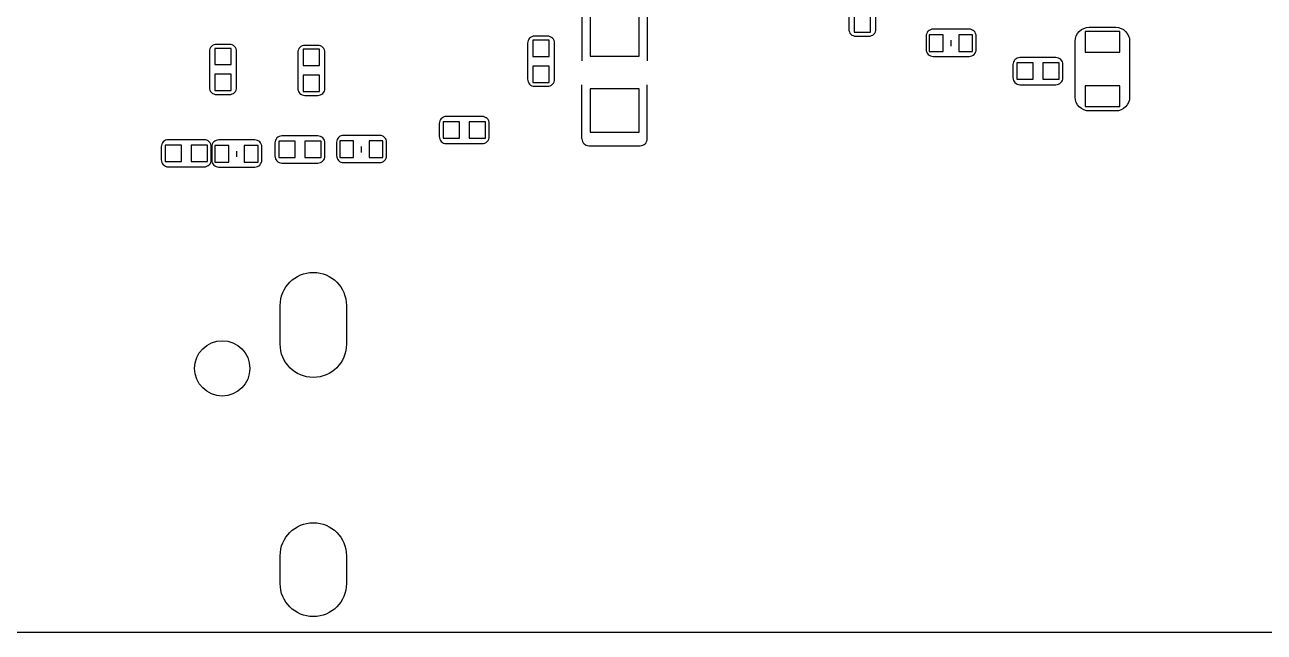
# Model space of a CAD drawing. Extents: x -44.4 to 20.6, y -3.9 to 26.1.
# Drawn here: x -31.86 to -9.07, y -3.94 to 7.23 of the extents above; entities that cross this region are included whole.
import ezdxf

# ---------------------------------------------------------------- set-up
doc = ezdxf.new("R2010")
doc.units = 0
for name, color, linetype in [('BG_OUTLINE', 254, 'CONTINUOUS'), ('PG_SILKSCREEN_BOTTOM', 1, 'CONTINUOUS'), ('PIN_BOTTOM', 1, 'CONTINUOUS')]:
    doc.layers.add(name, color=color, linetype=linetype)

msp = doc.modelspace()

# ---------------------------------------------------------------- linework, layer by layer
at = {"layer": 'BG_OUTLINE'}
msp.add_lwpolyline([(-42.343832, -3.940302), (18.592292, -3.940302, 0.414214), (20.624292, -1.908302), (20.624292, 24.027638, 0.414214), (18.592292, 26.059638), (-42.343832, 26.059638, 0.414214), (-44.375832, 24.027638), (-44.375832, -1.908302, 0.414214), (-42.343832, -3.940302)], format="xyb", dxfattribs=at)
at = {"layer": 'PG_SILKSCREEN_BOTTOM'}
for points in [[(-16.703548, 7.807198), (-16.703548, 7.146798, 0.42804), (-16.574008, 7.017258)], [(-16.205708, 7.146798), (-16.205708, 7.807198, 0.42804), (-16.335248, 7.936738)], [(-16.335248, 7.017258, 0.42804), (-16.205708, 7.146798)], [(-14.489176, 7.145274), (-15.155164, 7.145274, 0.414214), (-15.282164, 7.018274)], [(-14.362176, 7.018274, 0.414214), (-14.489176, 7.145274)], [(-12.540742, 5.896102), (-12.540742, 6.926072, -0.414331), (-12.286742, 7.180072), (-11.794998, 7.180072, -0.414331), (-11.540998, 6.926072), (-11.540998, 5.896102, -0.414233), (-11.794998, 5.642102), (-12.286742, 5.642102, -0.414233), (-12.540742, 5.896102)], [(-28.33116, 6.86435, 0.42804), (-28.4607, 6.73481)], [(-27.96286, 6.07441), (-27.96286, 6.73481, 0.42804), (-28.0924, 6.86435)], [(-26.70556, 6.84784, 0.42804), (-26.8351, 6.7183)], [(-26.33726, 6.0579), (-26.33726, 6.7183, 0.42804), (-26.4668, 6.84784)], [(-22.481794, 7.016242, 0.42804), (-22.611334, 6.886702)], [(-22.611334, 6.886702), (-22.611334, 6.226302, 0.42804), (-22.481794, 6.096762)], [(-22.113494, 6.226302), (-22.113494, 6.886702, 0.42804), (-22.243034, 7.016242)], [(-15.282164, 7.018274), (-15.282164, 6.772402, 0.414214), (-15.155164, 6.645402)], [(-28.4607, 6.73481), (-28.4607, 6.07441, 0.42804), (-28.33116, 5.94487)], [(-26.8351, 6.7183), (-26.8351, 6.0579, 0.42804), (-26.70556, 5.92836)], [(-15.155164, 6.645402), (-14.489176, 6.645402, 0.414214), (-14.362176, 6.772402)], [(-12.896596, 6.62305), (-13.556996, 6.62305, 0.42804), (-13.686536, 6.49351)], [(-12.767056, 6.49351, 0.42804), (-12.896596, 6.62305)], [(-13.686536, 6.49351), (-13.686536, 6.25475, 0.42804), (-13.556996, 6.12521)], [(-22.481794, 6.096762), (-22.243034, 6.096762, 0.42804), (-22.113494, 6.226302)], [(-13.556996, 6.12521), (-12.896596, 6.12521, 0.42804), (-12.767056, 6.25475)], [(-28.33116, 5.94487), (-28.0924, 5.94487, 0.42804), (-27.96286, 6.07441)], [(-26.70556, 5.92836), (-26.4668, 5.92836, 0.42804), (-26.33726, 6.0579)], [(-23.444962, 5.539232), (-24.105362, 5.539232, 0.42804), (-24.234902, 5.409692)], [(-23.315422, 5.170932), (-23.315422, 5.409692, 0.42804), (-23.444962, 5.539232)], [(-28.556458, 5.113528), (-29.216858, 5.113528, 0.42804), (-29.346398, 4.983988)], [(-28.426918, 4.983988, 0.42804), (-28.556458, 5.113528)], [(-27.62504, 5.11048), (-28.291028, 5.11048, 0.414214), (-28.418028, 4.98348)], [(-27.49804, 4.98348, 0.414214), (-27.62504, 5.11048)], [(-26.467562, 5.183124), (-27.127962, 5.183124, 0.42804), (-27.257502, 5.053584)], [(-27.257502, 5.053584), (-27.257502, 4.814824, 0.42804), (-27.127962, 4.685284)], [(-26.338022, 5.053584, 0.42804), (-26.467562, 5.183124)], [(-25.330658, 5.193284), (-25.996646, 5.193284, 0.414214), (-26.123646, 5.066284)], [(-26.123646, 5.066284), (-26.123646, 4.820412, 0.414214), (-25.996646, 4.693412)], [(-25.203658, 5.066284, 0.414214), (-25.330658, 5.193284)], [(-24.234902, 5.170932, 0.42804), (-24.105362, 5.041392)], [(-24.105362, 5.041392), (-23.444962, 5.041392, 0.42804), (-23.315422, 5.170932)], [(-21.610574, 5.129276, 0.414214), (-21.483574, 5.002276)], [(-20.538694, 5.002276, 0.414214), (-20.411694, 5.129276)], [(-29.346398, 4.983988), (-29.346398, 4.745228, 0.42804), (-29.216858, 4.615688)], [(-28.418028, 4.98348), (-28.418028, 4.737608, 0.414214), (-28.291028, 4.610608)], [(-27.127962, 4.685284), (-26.467562, 4.685284, 0.42804), (-26.338022, 4.814824)], [(-25.996646, 4.693412), (-25.330658, 4.693412, 0.414214), (-25.203658, 4.820412)], [(-29.216858, 4.615688), (-28.556458, 4.615688, 0.42804), (-28.426918, 4.745228)], [(-28.291028, 4.610608), (-27.62504, 4.610608, 0.414214), (-27.49804, 4.737608)]]:
    msp.add_lwpolyline(points, format="xyb", dxfattribs=at)
for points in [[(-21.610574, 7.572756), (-21.610574, 6.56336)], [(-20.411694, 7.572756), (-20.411694, 6.56336)], [(-28.0924, 6.86435), (-28.33116, 6.86435)], [(-26.4668, 6.84784), (-26.70556, 6.84784)], [(-22.243034, 7.016242), (-22.481794, 7.016242)], [(-16.574008, 7.017258), (-16.335248, 7.017258)], [(-14.824202, 6.831584), (-14.824202, 6.940804)], [(-14.362176, 6.772402), (-14.362176, 7.018274)], [(-12.767056, 6.25475), (-12.767056, 6.49351)], [(-21.610574, 5.129276), (-21.610574, 6.121908)], [(-20.411694, 5.129276), (-20.411694, 6.121908)], [(-24.234902, 5.409692), (-24.234902, 5.170932)], [(-26.338022, 4.814824), (-26.338022, 5.053584)], [(-25.203658, 4.820412), (-25.203658, 5.066284)], [(-28.426918, 4.745228), (-28.426918, 4.983988)], [(-27.960066, 4.79679), (-27.960066, 4.90601)], [(-27.49804, 4.737608), (-27.49804, 4.98348)], [(-25.665684, 4.879594), (-25.665684, 4.988814)], [(-21.483574, 5.002276), (-20.538694, 5.002276)]]:
    msp.add_lwpolyline(points, dxfattribs=at)
at = {"layer": 'PIN_BOTTOM'}
for points in [[(-20.561173, 7.45109), (-21.461095, 7.45109), (-21.461095, 6.65099), (-20.561173, 6.65099)], [(-16.604488, 7.088378), (-16.304768, 7.088378), (-16.304768, 7.388098), (-16.604488, 7.388098)], [(-12.35837, 6.721856), (-11.72337, 6.721856), (-11.72337, 7.102856), (-12.35837, 7.102856)], [(-22.212554, 6.945122), (-22.512274, 6.945122), (-22.512274, 6.645402), (-22.212554, 6.645402)], [(-14.969744, 6.737604), (-14.969744, 7.042404), (-15.223744, 7.042404), (-15.223744, 6.737604)], [(-14.42974, 6.737604), (-14.42974, 7.042404), (-14.68374, 7.042404), (-14.68374, 6.737604)], [(-28.06192, 6.79323), (-28.36164, 6.79323), (-28.36164, 6.49351), (-28.06192, 6.49351)], [(-26.43632, 6.77672), (-26.73604, 6.77672), (-26.73604, 6.477), (-26.43632, 6.477)], [(-22.212554, 6.467602), (-22.512274, 6.467602), (-22.512274, 6.167882), (-22.212554, 6.167882)], [(-13.315696, 6.22427), (-13.315696, 6.52399), (-13.615416, 6.52399), (-13.615416, 6.22427)], [(-12.838176, 6.22427), (-12.838176, 6.52399), (-13.137896, 6.52399), (-13.137896, 6.22427)], [(-28.06192, 6.31571), (-28.36164, 6.31571), (-28.36164, 6.01599), (-28.06192, 6.01599)], [(-26.43632, 6.2992), (-26.73604, 6.2992), (-26.73604, 5.99948), (-26.43632, 5.99948)], [(-20.561173, 6.051042), (-21.461095, 6.051042), (-21.461095, 5.250942), (-20.561173, 5.250942)], [(-12.35837, 5.72516), (-11.72337, 5.72516), (-11.72337, 6.10616), (-12.35837, 6.10616)], [(-24.163782, 5.440172), (-24.163782, 5.140452), (-23.864062, 5.140452), (-23.864062, 5.440172)], [(-23.686262, 5.440172), (-23.686262, 5.140452), (-23.386542, 5.140452), (-23.386542, 5.440172)], [(-28.975558, 4.714748), (-28.975558, 5.014468), (-29.275278, 5.014468), (-29.275278, 4.714748)], [(-28.498038, 4.714748), (-28.498038, 5.014468), (-28.797758, 5.014468), (-28.797758, 4.714748)], [(-26.886662, 4.784344), (-26.886662, 5.084064), (-27.186382, 5.084064), (-27.186382, 4.784344)], [(-26.409142, 4.784344), (-26.409142, 5.084064), (-26.708862, 5.084064), (-26.708862, 4.784344)], [(-25.811226, 4.785614), (-25.811226, 5.090414), (-26.065226, 5.090414), (-26.065226, 4.785614)], [(-25.271222, 4.785614), (-25.271222, 5.090414), (-25.525222, 5.090414), (-25.525222, 4.785614)], [(-28.105608, 4.70281), (-28.105608, 5.00761), (-28.359608, 5.00761), (-28.359608, 4.70281)], [(-27.565604, 4.70281), (-27.565604, 5.00761), (-27.819604, 5.00761), (-27.819604, 4.70281)]]:
    msp.add_lwpolyline(points, close=True, dxfattribs=at)
for points in [[(-25.941274, 2.06502), (-25.941274, 1.35382, -1), (-27.160474, 1.35382), (-27.160474, 2.06502, -1)], [(-25.941274, -2.536444), (-25.941274, -3.044444, -1), (-27.160474, -3.044444), (-27.160474, -2.536444, -1)]]:
    msp.add_lwpolyline(points, format="xyb", close=True, dxfattribs=at)
msp.add_circle((-28.22575, 0.909574), 0.508, dxfattribs=at)

doc.saveas('drawing.dxf')
